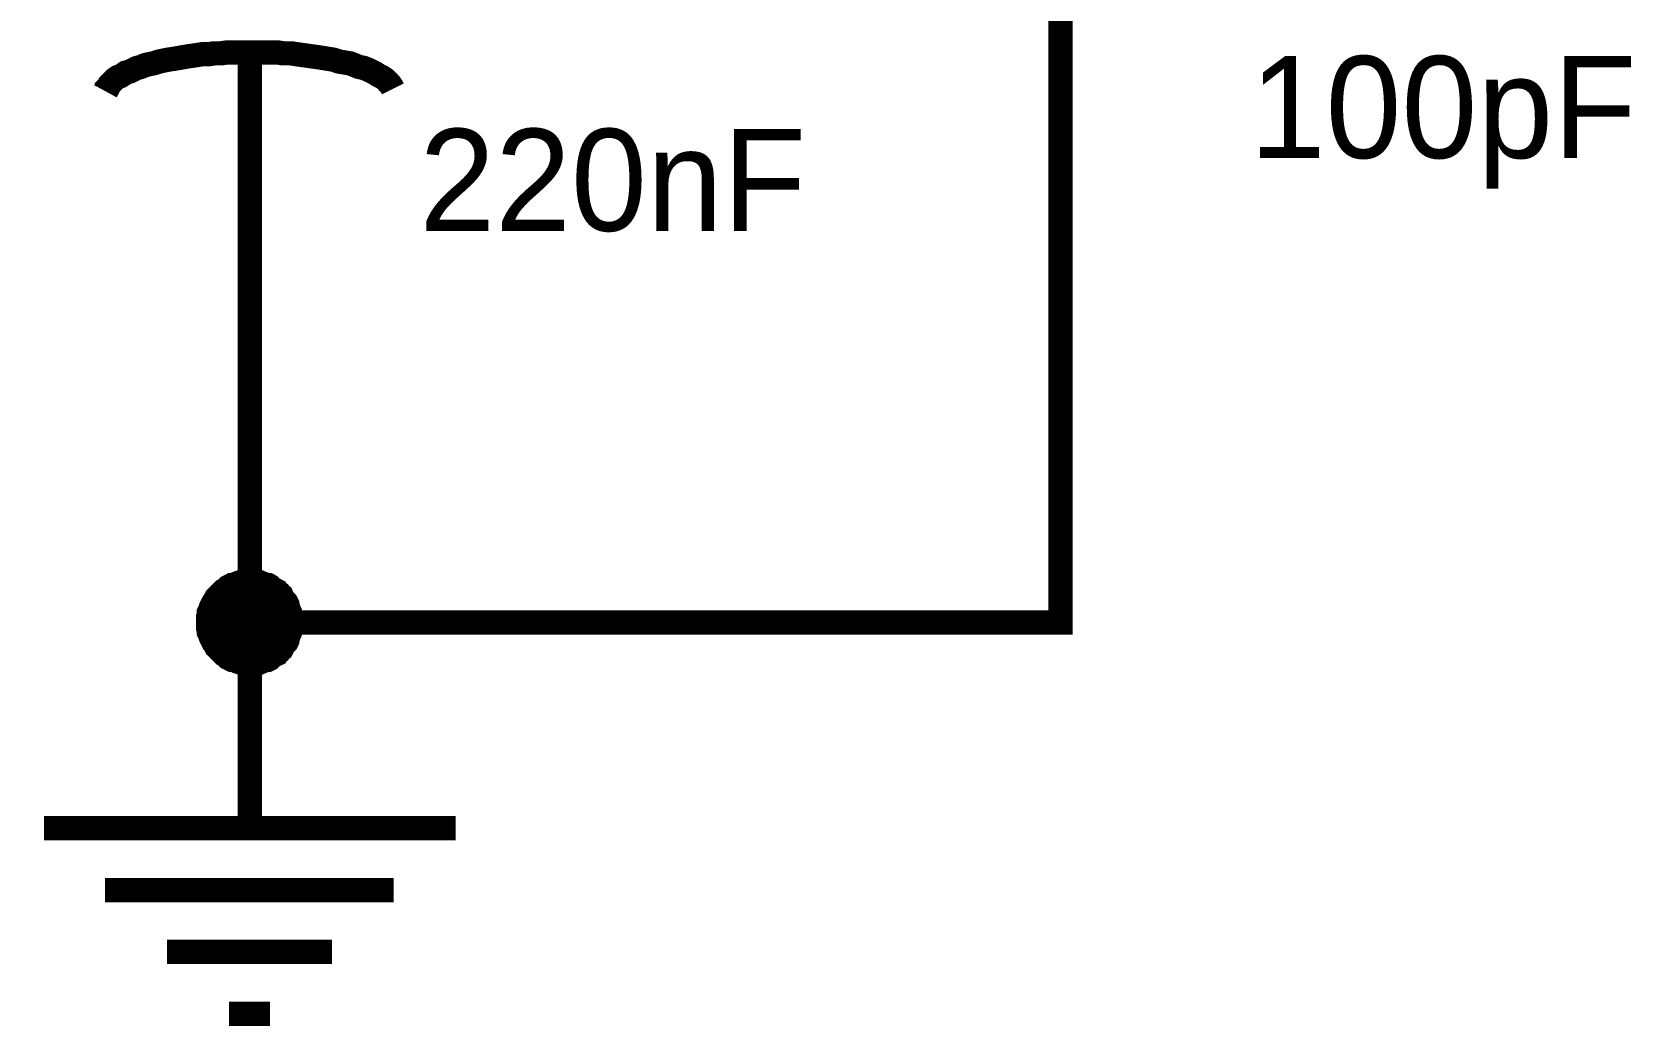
# Model space of a CAD drawing. Header units: millimetres. Extents: x 0 to 394, y 0 to 282.
# Drawn here: x 17.32 to 37.05, y 105.02 to 117.28 of the extents above; entities that cross this region are included whole.
import ezdxf

# ---------------------------------------------------------------- set-up
doc = ezdxf.new("R2010")
doc.units = ezdxf.units.MM
doc.layers.add('Sheet', color=255, linetype='Continuous')

msp = doc.modelspace()

# ---------------------------------------------------------------- linework, layer by layer
at = {"layer": 'Sheet'}
for points, const_width in [([(30.008, 117.531), (30.008, 114.993)], 0.3), ([(19.811, 117.026), (19.732, 117.026), (19.654, 117.015), (19.575, 117.015), (19.496, 117.003), (19.418, 117.003), (19.35, 116.992), (19.272, 116.981), (19.204, 116.97), (19.137, 116.958), (19.07, 116.947), (19.002, 116.936), (18.946, 116.925), (18.89, 116.913), (18.822, 116.891), (18.766, 116.88), (18.721, 116.869), (18.665, 116.846), (18.62, 116.835), (18.575, 116.812), (18.53, 116.79), (18.486, 116.779), (18.452, 116.756), (18.418, 116.734), (18.384, 116.723), (18.351, 116.7), (18.328, 116.678), (18.306, 116.655), (18.283, 116.633), (18.272, 116.61), (18.25, 116.588), (18.25, 116.565), (18.238, 116.543)], 0.3), ([(21.776, 116.577), (21.765, 116.599), (21.742, 116.633), (21.72, 116.655), (21.698, 116.678), (21.675, 116.7), (21.641, 116.723), (21.596, 116.745), (21.563, 116.767), (21.518, 116.79), (21.473, 116.812), (21.417, 116.835), (21.361, 116.846), (21.304, 116.869), (21.248, 116.891), (21.181, 116.902), (21.114, 116.913), (21.046, 116.936), (20.979, 116.947), (20.911, 116.958), (20.833, 116.97), (20.754, 116.981), (20.676, 116.992), (20.597, 117.003), (20.518, 117.015), (20.428, 117.015), (20.35, 117.026), (20.26, 117.026), (20.17, 117.026), (20.08, 117.026), (19.99, 117.026), (19.901, 117.026), (19.811, 117.026)], 0.3), ([(20.013, 117.026), (20.013, 114.993)], 0.3), ([(20.013, 114.993), (20.013, 109.995), (30.008, 109.995), (30.008, 114.993)], 0.3), ([(19.496, 109.995), (19.496, 110.018), (19.496, 110.051), (19.508, 110.074), (19.508, 110.096), (19.508, 110.119), (19.519, 110.141), (19.53, 110.175), (19.541, 110.197), (19.552, 110.22), (19.564, 110.242), (19.575, 110.254), (19.586, 110.276), (19.597, 110.298), (19.62, 110.321), (19.631, 110.332), (19.654, 110.355), (19.665, 110.366), (19.687, 110.388), (19.71, 110.4), (19.721, 110.411), (19.743, 110.433), (19.766, 110.444), (19.788, 110.456), (19.811, 110.456), (19.833, 110.467), (19.856, 110.478), (19.889, 110.489), (19.912, 110.489), (19.934, 110.489), (19.957, 110.501), (19.99, 110.501), (20.013, 110.501)], 0.3), ([(19.496, 109.995), (19.496, 110.018), (19.496, 110.051), (19.508, 110.074), (19.508, 110.096), (19.508, 110.119), (19.519, 110.141), (19.53, 110.175), (19.541, 110.197), (19.552, 110.22), (19.564, 110.242), (19.575, 110.254), (19.586, 110.276), (19.597, 110.298), (19.62, 110.321), (19.631, 110.332), (19.654, 110.355), (19.665, 110.366), (19.687, 110.388), (19.71, 110.4), (19.721, 110.411), (19.743, 110.433), (19.766, 110.444), (19.788, 110.456), (19.811, 110.456), (19.833, 110.467), (19.856, 110.478), (19.889, 110.489), (19.912, 110.489), (19.934, 110.489), (19.957, 110.501), (19.99, 110.501), (20.013, 110.501)], 0.3), ([(19.496, 109.995), (19.496, 110.018), (19.496, 110.051), (19.508, 110.074), (19.508, 110.096), (19.508, 110.119), (19.519, 110.141), (19.53, 110.175), (19.541, 110.197), (19.552, 110.22), (19.564, 110.242), (19.575, 110.254), (19.586, 110.276), (19.597, 110.298), (19.62, 110.321), (19.631, 110.332), (19.654, 110.355), (19.665, 110.366), (19.687, 110.388), (19.71, 110.4), (19.721, 110.411), (19.743, 110.433), (19.766, 110.444), (19.788, 110.456), (19.811, 110.456), (19.833, 110.467), (19.856, 110.478), (19.889, 110.489), (19.912, 110.489), (19.934, 110.489), (19.957, 110.501), (19.99, 110.501), (20.013, 110.501)], 0.3), ([(19.496, 109.995), (19.496, 110.018), (19.496, 110.051), (19.508, 110.074), (19.508, 110.096), (19.508, 110.119), (19.519, 110.141), (19.53, 110.175), (19.541, 110.197), (19.552, 110.22), (19.564, 110.242), (19.575, 110.254), (19.586, 110.276), (19.597, 110.298), (19.62, 110.321), (19.631, 110.332), (19.654, 110.355), (19.665, 110.366), (19.687, 110.388), (19.71, 110.4), (19.721, 110.411), (19.743, 110.433), (19.766, 110.444), (19.788, 110.456), (19.811, 110.456), (19.833, 110.467), (19.856, 110.478), (19.889, 110.489), (19.912, 110.489), (19.934, 110.489), (19.957, 110.501), (19.99, 110.501), (20.013, 110.501)], 0.3), ([(20.013, 110.501), (20.013, 110.501)], 0.3), ([(20.013, 110.501), (20.035, 110.501), (20.069, 110.501), (20.092, 110.489), (20.114, 110.489), (20.136, 110.489), (20.159, 110.478), (20.193, 110.467), (20.215, 110.456), (20.238, 110.456), (20.26, 110.444), (20.271, 110.433), (20.294, 110.411), (20.316, 110.4), (20.339, 110.388), (20.35, 110.366), (20.372, 110.355), (20.384, 110.332), (20.406, 110.321), (20.417, 110.298), (20.428, 110.276), (20.451, 110.254), (20.462, 110.242), (20.473, 110.22), (20.473, 110.197), (20.485, 110.175), (20.496, 110.141), (20.507, 110.119), (20.507, 110.096), (20.507, 110.074), (20.518, 110.051), (20.518, 110.018), (20.518, 109.995)], 0.3), ([(20.013, 110.501), (20.013, 110.501)], 0.3), ([(20.013, 110.501), (20.035, 110.501), (20.069, 110.501), (20.092, 110.489), (20.114, 110.489), (20.136, 110.489), (20.159, 110.478), (20.193, 110.467), (20.215, 110.456), (20.238, 110.456), (20.26, 110.444), (20.271, 110.433), (20.294, 110.411), (20.316, 110.4), (20.339, 110.388), (20.35, 110.366), (20.372, 110.355), (20.384, 110.332), (20.406, 110.321), (20.417, 110.298), (20.428, 110.276), (20.451, 110.254), (20.462, 110.242), (20.473, 110.22), (20.473, 110.197), (20.485, 110.175), (20.496, 110.141), (20.507, 110.119), (20.507, 110.096), (20.507, 110.074), (20.518, 110.051), (20.518, 110.018), (20.518, 109.995)], 0.3), ([(20.013, 110.501), (20.013, 110.501)], 0.3), ([(20.013, 110.501), (20.035, 110.501), (20.069, 110.501), (20.092, 110.489), (20.114, 110.489), (20.136, 110.489), (20.159, 110.478), (20.193, 110.467), (20.215, 110.456), (20.238, 110.456), (20.26, 110.444), (20.271, 110.433), (20.294, 110.411), (20.316, 110.4), (20.339, 110.388), (20.35, 110.366), (20.372, 110.355), (20.384, 110.332), (20.406, 110.321), (20.417, 110.298), (20.428, 110.276), (20.451, 110.254), (20.462, 110.242), (20.473, 110.22), (20.473, 110.197), (20.485, 110.175), (20.496, 110.141), (20.507, 110.119), (20.507, 110.096), (20.507, 110.074), (20.518, 110.051), (20.518, 110.018), (20.518, 109.995)], 0.3), ([(20.013, 110.501), (20.013, 110.501)], 0.3), ([(20.013, 110.501), (20.035, 110.501), (20.069, 110.501), (20.092, 110.489), (20.114, 110.489), (20.136, 110.489), (20.159, 110.478), (20.193, 110.467), (20.215, 110.456), (20.238, 110.456), (20.26, 110.444), (20.271, 110.433), (20.294, 110.411), (20.316, 110.4), (20.339, 110.388), (20.35, 110.366), (20.372, 110.355), (20.384, 110.332), (20.406, 110.321), (20.417, 110.298), (20.428, 110.276), (20.451, 110.254), (20.462, 110.242), (20.473, 110.22), (20.473, 110.197), (20.485, 110.175), (20.496, 110.141), (20.507, 110.119), (20.507, 110.096), (20.507, 110.074), (20.518, 110.051), (20.518, 110.018), (20.518, 109.995)], 0.3), ([(19.496, 109.995), (19.496, 110.018), (19.496, 110.051), (19.508, 110.074), (19.508, 110.096), (19.508, 110.119), (19.519, 110.141), (19.53, 110.175), (19.541, 110.197), (19.552, 110.22), (19.564, 110.242), (19.575, 110.254), (19.586, 110.276), (19.597, 110.298), (19.62, 110.321), (19.631, 110.332), (19.654, 110.355), (19.665, 110.366), (19.687, 110.388), (19.71, 110.4), (19.721, 110.411), (19.743, 110.433), (19.766, 110.444), (19.788, 110.456), (19.811, 110.456), (19.833, 110.467), (19.856, 110.478), (19.889, 110.489), (19.912, 110.489), (19.934, 110.489), (19.957, 110.501), (19.99, 110.501), (20.013, 110.501)], 0.0991), ([(19.496, 109.995), (19.496, 110.018), (19.496, 110.051), (19.508, 110.074), (19.508, 110.096), (19.508, 110.119), (19.519, 110.141), (19.53, 110.175), (19.541, 110.197), (19.552, 110.22), (19.564, 110.242), (19.575, 110.254), (19.586, 110.276), (19.597, 110.298), (19.62, 110.321), (19.631, 110.332), (19.654, 110.355), (19.665, 110.366), (19.687, 110.388), (19.71, 110.4), (19.721, 110.411), (19.743, 110.433), (19.766, 110.444), (19.788, 110.456), (19.811, 110.456), (19.833, 110.467), (19.856, 110.478), (19.889, 110.489), (19.912, 110.489), (19.934, 110.489), (19.957, 110.501), (19.99, 110.501), (20.013, 110.501)], 0.0991), ([(19.496, 109.995), (19.496, 110.018), (19.496, 110.051), (19.508, 110.074), (19.508, 110.096), (19.508, 110.119), (19.519, 110.141), (19.53, 110.175), (19.541, 110.197), (19.552, 110.22), (19.564, 110.242), (19.575, 110.254), (19.586, 110.276), (19.597, 110.298), (19.62, 110.321), (19.631, 110.332), (19.654, 110.355), (19.665, 110.366), (19.687, 110.388), (19.71, 110.4), (19.721, 110.411), (19.743, 110.433), (19.766, 110.444), (19.788, 110.456), (19.811, 110.456), (19.833, 110.467), (19.856, 110.478), (19.889, 110.489), (19.912, 110.489), (19.934, 110.489), (19.957, 110.501), (19.99, 110.501), (20.013, 110.501)], 0.0991), ([(19.496, 109.995), (19.496, 110.018), (19.496, 110.051), (19.508, 110.074), (19.508, 110.096), (19.508, 110.119), (19.519, 110.141), (19.53, 110.175), (19.541, 110.197), (19.552, 110.22), (19.564, 110.242), (19.575, 110.254), (19.586, 110.276), (19.597, 110.298), (19.62, 110.321), (19.631, 110.332), (19.654, 110.355), (19.665, 110.366), (19.687, 110.388), (19.71, 110.4), (19.721, 110.411), (19.743, 110.433), (19.766, 110.444), (19.788, 110.456), (19.811, 110.456), (19.833, 110.467), (19.856, 110.478), (19.889, 110.489), (19.912, 110.489), (19.934, 110.489), (19.957, 110.501), (19.99, 110.501), (20.013, 110.501)], 0.0991), ([(20.013, 110.501), (20.013, 110.501)], 0.0991), ([(20.013, 110.501), (20.035, 110.501), (20.069, 110.501), (20.092, 110.489), (20.114, 110.489), (20.136, 110.489), (20.159, 110.478), (20.193, 110.467), (20.215, 110.456), (20.238, 110.456), (20.26, 110.444), (20.271, 110.433), (20.294, 110.411), (20.316, 110.4), (20.339, 110.388), (20.35, 110.366), (20.372, 110.355), (20.384, 110.332), (20.406, 110.321), (20.417, 110.298), (20.428, 110.276), (20.451, 110.254), (20.462, 110.242), (20.473, 110.22), (20.473, 110.197), (20.485, 110.175), (20.496, 110.141), (20.507, 110.119), (20.507, 110.096), (20.507, 110.074), (20.518, 110.051), (20.518, 110.018), (20.518, 109.995)], 0.0991), ([(20.013, 110.501), (20.013, 110.501)], 0.0991), ([(20.013, 110.501), (20.035, 110.501), (20.069, 110.501), (20.092, 110.489), (20.114, 110.489), (20.136, 110.489), (20.159, 110.478), (20.193, 110.467), (20.215, 110.456), (20.238, 110.456), (20.26, 110.444), (20.271, 110.433), (20.294, 110.411), (20.316, 110.4), (20.339, 110.388), (20.35, 110.366), (20.372, 110.355), (20.384, 110.332), (20.406, 110.321), (20.417, 110.298), (20.428, 110.276), (20.451, 110.254), (20.462, 110.242), (20.473, 110.22), (20.473, 110.197), (20.485, 110.175), (20.496, 110.141), (20.507, 110.119), (20.507, 110.096), (20.507, 110.074), (20.518, 110.051), (20.518, 110.018), (20.518, 109.995)], 0.0991), ([(20.013, 110.501), (20.013, 110.501)], 0.0991), ([(20.013, 110.501), (20.035, 110.501), (20.069, 110.501), (20.092, 110.489), (20.114, 110.489), (20.136, 110.489), (20.159, 110.478), (20.193, 110.467), (20.215, 110.456), (20.238, 110.456), (20.26, 110.444), (20.271, 110.433), (20.294, 110.411), (20.316, 110.4), (20.339, 110.388), (20.35, 110.366), (20.372, 110.355), (20.384, 110.332), (20.406, 110.321), (20.417, 110.298), (20.428, 110.276), (20.451, 110.254), (20.462, 110.242), (20.473, 110.22), (20.473, 110.197), (20.485, 110.175), (20.496, 110.141), (20.507, 110.119), (20.507, 110.096), (20.507, 110.074), (20.518, 110.051), (20.518, 110.018), (20.518, 109.995)], 0.0991), ([(20.013, 110.501), (20.013, 110.501)], 0.0991), ([(20.013, 110.501), (20.035, 110.501), (20.069, 110.501), (20.092, 110.489), (20.114, 110.489), (20.136, 110.489), (20.159, 110.478), (20.193, 110.467), (20.215, 110.456), (20.238, 110.456), (20.26, 110.444), (20.271, 110.433), (20.294, 110.411), (20.316, 110.4), (20.339, 110.388), (20.35, 110.366), (20.372, 110.355), (20.384, 110.332), (20.406, 110.321), (20.417, 110.298), (20.428, 110.276), (20.451, 110.254), (20.462, 110.242), (20.473, 110.22), (20.473, 110.197), (20.485, 110.175), (20.496, 110.141), (20.507, 110.119), (20.507, 110.096), (20.507, 110.074), (20.518, 110.051), (20.518, 110.018), (20.518, 109.995)], 0.0991), ([(20.013, 109.49), (19.99, 109.49), (19.957, 109.49), (19.934, 109.501), (19.912, 109.501), (19.889, 109.501), (19.856, 109.512), (19.833, 109.524), (19.811, 109.535), (19.788, 109.535), (19.766, 109.546), (19.743, 109.557), (19.721, 109.58), (19.71, 109.591), (19.687, 109.602), (19.665, 109.625), (19.654, 109.636), (19.631, 109.658), (19.62, 109.67), (19.597, 109.692), (19.586, 109.714), (19.575, 109.737), (19.564, 109.748), (19.552, 109.771), (19.541, 109.793), (19.53, 109.816), (19.519, 109.849), (19.508, 109.872), (19.508, 109.894), (19.508, 109.917), (19.496, 109.939), (19.496, 109.973), (19.496, 109.995)], 0.3), ([(19.496, 109.995), (19.496, 109.995)], 0.3), ([(20.013, 109.49), (19.99, 109.49), (19.957, 109.49), (19.934, 109.501), (19.912, 109.501), (19.889, 109.501), (19.856, 109.512), (19.833, 109.524), (19.811, 109.535), (19.788, 109.535), (19.766, 109.546), (19.743, 109.557), (19.721, 109.58), (19.71, 109.591), (19.687, 109.602), (19.665, 109.625), (19.654, 109.636), (19.631, 109.658), (19.62, 109.67), (19.597, 109.692), (19.586, 109.714), (19.575, 109.737), (19.564, 109.748), (19.552, 109.771), (19.541, 109.793), (19.53, 109.816), (19.519, 109.849), (19.508, 109.872), (19.508, 109.894), (19.508, 109.917), (19.496, 109.939), (19.496, 109.973), (19.496, 109.995)], 0.3), ([(19.496, 109.995), (19.496, 109.995)], 0.3), ([(20.013, 109.49), (19.99, 109.49), (19.957, 109.49), (19.934, 109.501), (19.912, 109.501), (19.889, 109.501), (19.856, 109.512), (19.833, 109.524), (19.811, 109.535), (19.788, 109.535), (19.766, 109.546), (19.743, 109.557), (19.721, 109.58), (19.71, 109.591), (19.687, 109.602), (19.665, 109.625), (19.654, 109.636), (19.631, 109.658), (19.62, 109.67), (19.597, 109.692), (19.586, 109.714), (19.575, 109.737), (19.564, 109.748), (19.552, 109.771), (19.541, 109.793), (19.53, 109.816), (19.519, 109.849), (19.508, 109.872), (19.508, 109.894), (19.508, 109.917), (19.496, 109.939), (19.496, 109.973), (19.496, 109.995)], 0.3), ([(19.496, 109.995), (19.496, 109.995)], 0.3), ([(20.013, 109.49), (19.99, 109.49), (19.957, 109.49), (19.934, 109.501), (19.912, 109.501), (19.889, 109.501), (19.856, 109.512), (19.833, 109.524), (19.811, 109.535), (19.788, 109.535), (19.766, 109.546), (19.743, 109.557), (19.721, 109.58), (19.71, 109.591), (19.687, 109.602), (19.665, 109.625), (19.654, 109.636), (19.631, 109.658), (19.62, 109.67), (19.597, 109.692), (19.586, 109.714), (19.575, 109.737), (19.564, 109.748), (19.552, 109.771), (19.541, 109.793), (19.53, 109.816), (19.519, 109.849), (19.508, 109.872), (19.508, 109.894), (19.508, 109.917), (19.496, 109.939), (19.496, 109.973), (19.496, 109.995)], 0.3), ([(19.496, 109.995), (19.496, 109.995)], 0.3), ([(20.013, 109.49), (19.99, 109.49), (19.957, 109.49), (19.934, 109.501), (19.912, 109.501), (19.889, 109.501), (19.856, 109.512), (19.833, 109.524), (19.811, 109.535), (19.788, 109.535), (19.766, 109.546), (19.743, 109.557), (19.721, 109.58), (19.71, 109.591), (19.687, 109.602), (19.665, 109.625), (19.654, 109.636), (19.631, 109.658), (19.62, 109.67), (19.597, 109.692), (19.586, 109.714), (19.575, 109.737), (19.564, 109.748), (19.552, 109.771), (19.541, 109.793), (19.53, 109.816), (19.519, 109.849), (19.508, 109.872), (19.508, 109.894), (19.508, 109.917), (19.496, 109.939), (19.496, 109.973), (19.496, 109.995)], 0.0991), ([(19.496, 109.995), (19.496, 109.995)], 0.0991), ([(20.013, 109.49), (19.99, 109.49), (19.957, 109.49), (19.934, 109.501), (19.912, 109.501), (19.889, 109.501), (19.856, 109.512), (19.833, 109.524), (19.811, 109.535), (19.788, 109.535), (19.766, 109.546), (19.743, 109.557), (19.721, 109.58), (19.71, 109.591), (19.687, 109.602), (19.665, 109.625), (19.654, 109.636), (19.631, 109.658), (19.62, 109.67), (19.597, 109.692), (19.586, 109.714), (19.575, 109.737), (19.564, 109.748), (19.552, 109.771), (19.541, 109.793), (19.53, 109.816), (19.519, 109.849), (19.508, 109.872), (19.508, 109.894), (19.508, 109.917), (19.496, 109.939), (19.496, 109.973), (19.496, 109.995)], 0.0991), ([(19.496, 109.995), (19.496, 109.995)], 0.0991), ([(20.013, 109.49), (19.99, 109.49), (19.957, 109.49), (19.934, 109.501), (19.912, 109.501), (19.889, 109.501), (19.856, 109.512), (19.833, 109.524), (19.811, 109.535), (19.788, 109.535), (19.766, 109.546), (19.743, 109.557), (19.721, 109.58), (19.71, 109.591), (19.687, 109.602), (19.665, 109.625), (19.654, 109.636), (19.631, 109.658), (19.62, 109.67), (19.597, 109.692), (19.586, 109.714), (19.575, 109.737), (19.564, 109.748), (19.552, 109.771), (19.541, 109.793), (19.53, 109.816), (19.519, 109.849), (19.508, 109.872), (19.508, 109.894), (19.508, 109.917), (19.496, 109.939), (19.496, 109.973), (19.496, 109.995)], 0.0991), ([(19.496, 109.995), (19.496, 109.995)], 0.0991), ([(20.013, 109.49), (19.99, 109.49), (19.957, 109.49), (19.934, 109.501), (19.912, 109.501), (19.889, 109.501), (19.856, 109.512), (19.833, 109.524), (19.811, 109.535), (19.788, 109.535), (19.766, 109.546), (19.743, 109.557), (19.721, 109.58), (19.71, 109.591), (19.687, 109.602), (19.665, 109.625), (19.654, 109.636), (19.631, 109.658), (19.62, 109.67), (19.597, 109.692), (19.586, 109.714), (19.575, 109.737), (19.564, 109.748), (19.552, 109.771), (19.541, 109.793), (19.53, 109.816), (19.519, 109.849), (19.508, 109.872), (19.508, 109.894), (19.508, 109.917), (19.496, 109.939), (19.496, 109.973), (19.496, 109.995)], 0.0991), ([(19.496, 109.995), (19.496, 109.995)], 0.0991), ([(20.013, 109.995), (20.013, 107.457)], 0.3), ([(20.518, 109.995), (20.518, 109.973), (20.518, 109.939), (20.507, 109.917), (20.507, 109.894), (20.507, 109.872), (20.496, 109.849), (20.485, 109.816), (20.473, 109.793), (20.473, 109.771), (20.462, 109.748), (20.451, 109.737), (20.428, 109.714), (20.417, 109.692), (20.406, 109.67), (20.384, 109.658), (20.372, 109.636), (20.35, 109.625), (20.339, 109.602), (20.316, 109.591), (20.294, 109.58), (20.271, 109.557), (20.26, 109.546), (20.238, 109.535), (20.215, 109.535), (20.193, 109.524), (20.159, 109.512), (20.136, 109.501), (20.114, 109.501), (20.092, 109.501), (20.069, 109.49), (20.035, 109.49), (20.013, 109.49)], 0.3), ([(20.518, 109.995), (20.518, 109.973), (20.518, 109.939), (20.507, 109.917), (20.507, 109.894), (20.507, 109.872), (20.496, 109.849), (20.485, 109.816), (20.473, 109.793), (20.473, 109.771), (20.462, 109.748), (20.451, 109.737), (20.428, 109.714), (20.417, 109.692), (20.406, 109.67), (20.384, 109.658), (20.372, 109.636), (20.35, 109.625), (20.339, 109.602), (20.316, 109.591), (20.294, 109.58), (20.271, 109.557), (20.26, 109.546), (20.238, 109.535), (20.215, 109.535), (20.193, 109.524), (20.159, 109.512), (20.136, 109.501), (20.114, 109.501), (20.092, 109.501), (20.069, 109.49), (20.035, 109.49), (20.013, 109.49)], 0.3), ([(20.518, 109.995), (20.518, 109.973), (20.518, 109.939), (20.507, 109.917), (20.507, 109.894), (20.507, 109.872), (20.496, 109.849), (20.485, 109.816), (20.473, 109.793), (20.473, 109.771), (20.462, 109.748), (20.451, 109.737), (20.428, 109.714), (20.417, 109.692), (20.406, 109.67), (20.384, 109.658), (20.372, 109.636), (20.35, 109.625), (20.339, 109.602), (20.316, 109.591), (20.294, 109.58), (20.271, 109.557), (20.26, 109.546), (20.238, 109.535), (20.215, 109.535), (20.193, 109.524), (20.159, 109.512), (20.136, 109.501), (20.114, 109.501), (20.092, 109.501), (20.069, 109.49), (20.035, 109.49), (20.013, 109.49)], 0.3), ([(20.518, 109.995), (20.518, 109.973), (20.518, 109.939), (20.507, 109.917), (20.507, 109.894), (20.507, 109.872), (20.496, 109.849), (20.485, 109.816), (20.473, 109.793), (20.473, 109.771), (20.462, 109.748), (20.451, 109.737), (20.428, 109.714), (20.417, 109.692), (20.406, 109.67), (20.384, 109.658), (20.372, 109.636), (20.35, 109.625), (20.339, 109.602), (20.316, 109.591), (20.294, 109.58), (20.271, 109.557), (20.26, 109.546), (20.238, 109.535), (20.215, 109.535), (20.193, 109.524), (20.159, 109.512), (20.136, 109.501), (20.114, 109.501), (20.092, 109.501), (20.069, 109.49), (20.035, 109.49), (20.013, 109.49)], 0.3), ([(20.518, 109.995), (20.518, 109.973), (20.518, 109.939), (20.507, 109.917), (20.507, 109.894), (20.507, 109.872), (20.496, 109.849), (20.485, 109.816), (20.473, 109.793), (20.473, 109.771), (20.462, 109.748), (20.451, 109.737), (20.428, 109.714), (20.417, 109.692), (20.406, 109.67), (20.384, 109.658), (20.372, 109.636), (20.35, 109.625), (20.339, 109.602), (20.316, 109.591), (20.294, 109.58), (20.271, 109.557), (20.26, 109.546), (20.238, 109.535), (20.215, 109.535), (20.193, 109.524), (20.159, 109.512), (20.136, 109.501), (20.114, 109.501), (20.092, 109.501), (20.069, 109.49), (20.035, 109.49), (20.013, 109.49)], 0.0991), ([(20.518, 109.995), (20.518, 109.973), (20.518, 109.939), (20.507, 109.917), (20.507, 109.894), (20.507, 109.872), (20.496, 109.849), (20.485, 109.816), (20.473, 109.793), (20.473, 109.771), (20.462, 109.748), (20.451, 109.737), (20.428, 109.714), (20.417, 109.692), (20.406, 109.67), (20.384, 109.658), (20.372, 109.636), (20.35, 109.625), (20.339, 109.602), (20.316, 109.591), (20.294, 109.58), (20.271, 109.557), (20.26, 109.546), (20.238, 109.535), (20.215, 109.535), (20.193, 109.524), (20.159, 109.512), (20.136, 109.501), (20.114, 109.501), (20.092, 109.501), (20.069, 109.49), (20.035, 109.49), (20.013, 109.49)], 0.0991), ([(20.518, 109.995), (20.518, 109.973), (20.518, 109.939), (20.507, 109.917), (20.507, 109.894), (20.507, 109.872), (20.496, 109.849), (20.485, 109.816), (20.473, 109.793), (20.473, 109.771), (20.462, 109.748), (20.451, 109.737), (20.428, 109.714), (20.417, 109.692), (20.406, 109.67), (20.384, 109.658), (20.372, 109.636), (20.35, 109.625), (20.339, 109.602), (20.316, 109.591), (20.294, 109.58), (20.271, 109.557), (20.26, 109.546), (20.238, 109.535), (20.215, 109.535), (20.193, 109.524), (20.159, 109.512), (20.136, 109.501), (20.114, 109.501), (20.092, 109.501), (20.069, 109.49), (20.035, 109.49), (20.013, 109.49)], 0.0991), ([(20.518, 109.995), (20.518, 109.973), (20.518, 109.939), (20.507, 109.917), (20.507, 109.894), (20.507, 109.872), (20.496, 109.849), (20.485, 109.816), (20.473, 109.793), (20.473, 109.771), (20.462, 109.748), (20.451, 109.737), (20.428, 109.714), (20.417, 109.692), (20.406, 109.67), (20.384, 109.658), (20.372, 109.636), (20.35, 109.625), (20.339, 109.602), (20.316, 109.591), (20.294, 109.58), (20.271, 109.557), (20.26, 109.546), (20.238, 109.535), (20.215, 109.535), (20.193, 109.524), (20.159, 109.512), (20.136, 109.501), (20.114, 109.501), (20.092, 109.501), (20.069, 109.49), (20.035, 109.49), (20.013, 109.49)], 0.0991), ([(20.518, 109.995), (20.518, 109.995), (20.518, 109.995), (20.518, 109.995), (20.518, 109.995), (20.518, 109.995), (20.518, 109.995), (20.518, 109.995), (20.518, 109.995), (20.518, 109.995), (20.518, 109.995), (20.518, 109.995), (20.518, 109.995), (20.518, 109.995), (20.518, 109.995), (20.518, 109.995), (20.518, 109.995), (20.518, 109.995), (20.518, 109.995), (20.518, 109.995), (20.518, 109.995), (20.518, 109.995), (20.518, 109.995), (20.518, 109.995), (20.518, 109.995), (20.518, 109.995), (20.518, 109.995), (20.518, 109.995), (20.518, 109.995), (20.518, 109.995), (20.518, 109.995), (20.518, 109.995), (20.518, 109.995)], 0.3), ([(20.518, 109.995), (20.518, 109.995)], 0.3), ([(20.518, 109.995), (20.518, 109.995), (20.518, 109.995), (20.518, 109.995), (20.518, 109.995), (20.518, 109.995), (20.518, 109.995), (20.518, 109.995), (20.518, 109.995), (20.518, 109.995), (20.518, 109.995), (20.518, 109.995), (20.518, 109.995), (20.518, 109.995), (20.518, 109.995), (20.518, 109.995), (20.518, 109.995), (20.518, 109.995), (20.518, 109.995), (20.518, 109.995), (20.518, 109.995), (20.518, 109.995), (20.518, 109.995), (20.518, 109.995), (20.518, 109.995), (20.518, 109.995), (20.518, 109.995), (20.518, 109.995), (20.518, 109.995), (20.518, 109.995), (20.518, 109.995), (20.518, 109.995), (20.518, 109.995)], 0.3), ([(20.518, 109.995), (20.518, 109.995)], 0.3), ([(20.518, 109.995), (20.518, 109.995), (20.518, 109.995), (20.518, 109.995), (20.518, 109.995), (20.518, 109.995), (20.518, 109.995), (20.518, 109.995), (20.518, 109.995), (20.518, 109.995), (20.518, 109.995), (20.518, 109.995), (20.518, 109.995), (20.518, 109.995), (20.518, 109.995), (20.518, 109.995), (20.518, 109.995), (20.518, 109.995), (20.518, 109.995), (20.518, 109.995), (20.518, 109.995), (20.518, 109.995), (20.518, 109.995), (20.518, 109.995), (20.518, 109.995), (20.518, 109.995), (20.518, 109.995), (20.518, 109.995), (20.518, 109.995), (20.518, 109.995), (20.518, 109.995), (20.518, 109.995), (20.518, 109.995)], 0.3), ([(20.518, 109.995), (20.518, 109.995)], 0.3), ([(20.518, 109.995), (20.518, 109.995), (20.518, 109.995), (20.518, 109.995), (20.518, 109.995), (20.518, 109.995), (20.518, 109.995), (20.518, 109.995), (20.518, 109.995), (20.518, 109.995), (20.518, 109.995), (20.518, 109.995), (20.518, 109.995), (20.518, 109.995), (20.518, 109.995), (20.518, 109.995), (20.518, 109.995), (20.518, 109.995), (20.518, 109.995), (20.518, 109.995), (20.518, 109.995), (20.518, 109.995), (20.518, 109.995), (20.518, 109.995), (20.518, 109.995), (20.518, 109.995), (20.518, 109.995), (20.518, 109.995), (20.518, 109.995), (20.518, 109.995), (20.518, 109.995), (20.518, 109.995), (20.518, 109.995)], 0.3), ([(20.518, 109.995), (20.518, 109.995)], 0.3), ([(20.518, 109.995), (20.518, 109.995), (20.518, 109.995), (20.518, 109.995), (20.518, 109.995), (20.518, 109.995), (20.518, 109.995), (20.518, 109.995), (20.518, 109.995), (20.518, 109.995), (20.518, 109.995), (20.518, 109.995), (20.518, 109.995), (20.518, 109.995), (20.518, 109.995), (20.518, 109.995), (20.518, 109.995), (20.518, 109.995), (20.518, 109.995), (20.518, 109.995), (20.518, 109.995), (20.518, 109.995), (20.518, 109.995), (20.518, 109.995), (20.518, 109.995), (20.518, 109.995), (20.518, 109.995), (20.518, 109.995), (20.518, 109.995), (20.518, 109.995), (20.518, 109.995), (20.518, 109.995), (20.518, 109.995)], 0.0991), ([(20.518, 109.995), (20.518, 109.995)], 0.0991), ([(20.518, 109.995), (20.518, 109.995), (20.518, 109.995), (20.518, 109.995), (20.518, 109.995), (20.518, 109.995), (20.518, 109.995), (20.518, 109.995), (20.518, 109.995), (20.518, 109.995), (20.518, 109.995), (20.518, 109.995), (20.518, 109.995), (20.518, 109.995), (20.518, 109.995), (20.518, 109.995), (20.518, 109.995), (20.518, 109.995), (20.518, 109.995), (20.518, 109.995), (20.518, 109.995), (20.518, 109.995), (20.518, 109.995), (20.518, 109.995), (20.518, 109.995), (20.518, 109.995), (20.518, 109.995), (20.518, 109.995), (20.518, 109.995), (20.518, 109.995), (20.518, 109.995), (20.518, 109.995), (20.518, 109.995)], 0.0991), ([(20.518, 109.995), (20.518, 109.995)], 0.0991), ([(20.518, 109.995), (20.518, 109.995), (20.518, 109.995), (20.518, 109.995), (20.518, 109.995), (20.518, 109.995), (20.518, 109.995), (20.518, 109.995), (20.518, 109.995), (20.518, 109.995), (20.518, 109.995), (20.518, 109.995), (20.518, 109.995), (20.518, 109.995), (20.518, 109.995), (20.518, 109.995), (20.518, 109.995), (20.518, 109.995), (20.518, 109.995), (20.518, 109.995), (20.518, 109.995), (20.518, 109.995), (20.518, 109.995), (20.518, 109.995), (20.518, 109.995), (20.518, 109.995), (20.518, 109.995), (20.518, 109.995), (20.518, 109.995), (20.518, 109.995), (20.518, 109.995), (20.518, 109.995), (20.518, 109.995)], 0.0991), ([(20.518, 109.995), (20.518, 109.995)], 0.0991), ([(20.518, 109.995), (20.518, 109.995), (20.518, 109.995), (20.518, 109.995), (20.518, 109.995), (20.518, 109.995), (20.518, 109.995), (20.518, 109.995), (20.518, 109.995), (20.518, 109.995), (20.518, 109.995), (20.518, 109.995), (20.518, 109.995), (20.518, 109.995), (20.518, 109.995), (20.518, 109.995), (20.518, 109.995), (20.518, 109.995), (20.518, 109.995), (20.518, 109.995), (20.518, 109.995), (20.518, 109.995), (20.518, 109.995), (20.518, 109.995), (20.518, 109.995), (20.518, 109.995), (20.518, 109.995), (20.518, 109.995), (20.518, 109.995), (20.518, 109.995), (20.518, 109.995), (20.518, 109.995), (20.518, 109.995)], 0.0991), ([(20.518, 109.995), (20.518, 109.995)], 0.0991), ([(17.475, 107.457), (22.551, 107.457)], 0.3), ([(18.227, 106.693), (21.787, 106.693)], 0.3), ([(18.991, 105.93), (21.024, 105.93)], 0.3), ([(19.755, 105.166), (20.26, 105.166)], 0.3)]:
    msp.add_lwpolyline(points, dxfattribs=dict(at, const_width=const_width))
at = {"layer": 'Sheet', "const_width": 0.508}
msp.add_lwpolyline([(19.746, 110, 1), (20.254, 110, 1)], format="xyb", close=True, dxfattribs=at)

# ---------------------------------------------------------------- texts
at = {"layer": 'Sheet'}
for s, p in [('100pF', (32.344, 115.723)), ('220nF', (22.102, 114.825))]:
    msp.add_text(s, height=1.2579, dxfattribs=at).set_placement(p)

doc.saveas('drawing.dxf')
